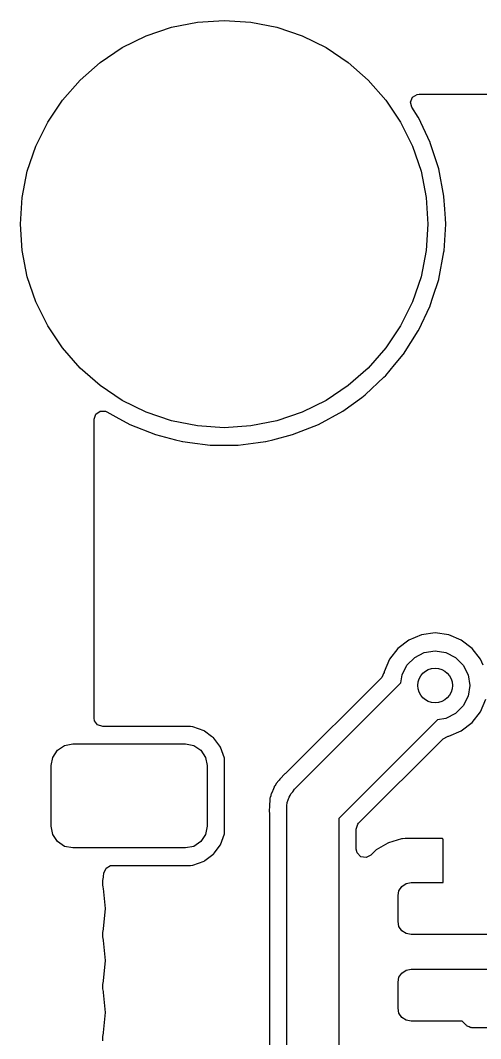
# Model space of a CAD drawing. Extents: x -27 to 355, y -108 to 35.
# Drawn here: x 228.82 to 234.13, y 23.52 to 35.27 of the extents above; entities that cross this region are included whole.
import ezdxf

# ---------------------------------------------------------------- set-up
doc = ezdxf.new("R2010")
doc.units = 0
doc.layers.add('BLACK', color=7, linetype='CONTINUOUS')

msp = doc.modelspace()

# ---------------------------------------------------------------- linework, layer by layer
at = {"layer": 'BLACK', "linetype": 'CONTINUOUS'}
for p, q in [((230.56, 35.1949), (230.861, 35.2549)), ((230.861, 35.2549), (231.168, 35.275)), ((231.168, 35.275), (231.475, 35.2549)), ((231.475, 35.2549), (231.776, 35.1949)), ((230.268, 35.0961), (230.56, 35.1949)), ((231.776, 35.1949), (232.067, 35.0961)), ((229.993, 34.9602), (230.268, 35.0961)), ((232.067, 35.0961), (232.343, 34.9602)), ((229.737, 34.7894), (229.993, 34.9602)), ((232.343, 34.9602), (232.598, 34.7894)), ((229.506, 34.5867), (229.737, 34.7894)), ((232.598, 34.7894), (232.83, 34.5867)), ((229.303, 34.3556), (229.506, 34.5867)), ((232.83, 34.5867), (233.032, 34.3556)), ((229.133, 34.1), (229.303, 34.3556)), ((233.032, 34.3556), (233.203, 34.1)), ((233.318, 34.3317), (233.341, 34.3886)), ((233.333, 34.2725), (233.318, 34.3317)), ((233.341, 34.3886), (233.392, 34.4214)), ((233.392, 34.4214), (233.417, 34.4245)), ((233.417, 34.4245), (235.23, 34.4245)), ((233.407, 34.1561), (233.333, 34.2725)), ((228.997, 33.8243), (229.133, 34.1)), ((233.203, 34.1), (233.339, 33.8243)), ((233.409, 34.1533), (233.407, 34.1561)), ((233.517, 33.9234), (233.409, 34.1533)), ((233.409, 34.1533), (233.409, 34.1533)), ((233.544, 33.8658), (233.517, 33.9234)), ((233.545, 33.8628), (233.544, 33.8658)), ((233.642, 33.5635), (233.545, 33.8628)), ((228.898, 33.5332), (228.997, 33.8243)), ((233.339, 33.8243), (233.438, 33.5332)), ((228.838, 33.2317), (228.898, 33.5332)), ((233.438, 33.5332), (233.498, 33.2317)), ((233.643, 33.5605), (233.642, 33.5635)), ((233.642, 33.5635), (233.642, 33.5635)), ((233.703, 33.2453), (233.643, 33.5605)), ((228.818, 32.925), (228.838, 33.2317)), ((233.498, 33.2317), (233.518, 32.925)), ((233.703, 33.2422), (233.703, 33.2453)), ((233.713, 33.0946), (233.703, 33.2422)), ((233.703, 33.2422), (233.703, 33.2422)), ((233.719, 32.9877), (233.713, 33.0946)), ((228.838, 32.6183), (228.818, 32.925)), ((233.518, 32.925), (233.498, 32.6183)), ((233.704, 32.617), (233.723, 32.9219)), ((233.723, 32.925), (233.719, 32.9877)), ((233.723, 32.9219), (233.723, 32.925)), ((228.898, 32.3168), (228.838, 32.6183)), ((233.498, 32.6183), (233.438, 32.3168)), ((233.643, 32.2895), (233.703, 32.6047)), ((233.703, 32.6047), (233.704, 32.617)), ((228.997, 32.0257), (228.898, 32.3168)), ((233.438, 32.3168), (233.339, 32.0257)), ((233.575, 32.0806), (233.642, 32.2865)), ((233.642, 32.2865), (233.643, 32.2895)), ((233.642, 32.2865), (233.642, 32.2865)), ((233.544, 31.9842), (233.575, 32.0806)), ((229.133, 31.75), (228.997, 32.0257)), ((233.339, 32.0257), (233.203, 31.75)), ((233.409, 31.6967), (233.543, 31.9814)), ((233.543, 31.9814), (233.544, 31.9842)), ((229.303, 31.4944), (229.133, 31.75)), ((233.203, 31.75), (233.032, 31.4944)), ((233.235, 31.4229), (233.407, 31.6939)), ((233.407, 31.6939), (233.409, 31.6967)), ((233.409, 31.6967), (233.409, 31.6967)), ((229.506, 31.2633), (229.303, 31.4944)), ((233.032, 31.4944), (232.83, 31.2633)), ((233.133, 31.299), (233.233, 31.4205)), ((233.233, 31.4205), (233.235, 31.4229)), ((233.233, 31.4205), (233.233, 31.4205)), ((229.737, 31.0606), (229.506, 31.2633)), ((232.83, 31.2633), (232.598, 31.0606)), ((233.031, 31.1756), (233.133, 31.299)), ((232.797, 30.9559), (233.011, 31.1568)), ((233.011, 31.1568), (233.028, 31.1735)), ((233.028, 31.1735), (233.031, 31.1756)), ((233.028, 31.1735), (233.028, 31.1735)), ((229.993, 30.8898), (229.737, 31.0606)), ((232.598, 31.0606), (232.343, 30.8898)), ((232.537, 30.7673), (232.754, 30.9245)), ((232.754, 30.9245), (232.794, 30.9541)), ((232.794, 30.9541), (232.797, 30.9559)), ((232.794, 30.9541), (232.794, 30.9541)), ((230.268, 30.7539), (229.993, 30.8898)), ((232.343, 30.8898), (232.067, 30.7539)), ((229.668, 30.6714), (229.687, 30.7296)), ((229.668, 27.2245), (229.668, 30.6714)), ((229.687, 30.7296), (229.737, 30.7656)), ((229.737, 30.7656), (229.798, 30.7656)), ((229.798, 30.7656), (229.815, 30.7582)), ((229.815, 30.7582), (229.918, 30.7013)), ((229.918, 30.7013), (230.08, 30.6127)), ((230.56, 30.6551), (230.268, 30.7539)), ((232.067, 30.7539), (231.776, 30.6551)), ((232.256, 30.6127), (232.537, 30.7673)), ((230.08, 30.6127), (230.378, 30.4945)), ((230.861, 30.5951), (230.56, 30.6551)), ((231.168, 30.575), (230.861, 30.5951)), ((231.475, 30.5951), (231.168, 30.575)), ((231.776, 30.6551), (231.475, 30.5951)), ((231.958, 30.4945), (232.256, 30.6127)), ((230.378, 30.4945), (230.605, 30.4363)), ((230.605, 30.4363), (230.671, 30.4194)), ((231.665, 30.4194), (231.731, 30.4363)), ((231.731, 30.4363), (231.958, 30.4945)), ((230.671, 30.4194), (230.689, 30.4147)), ((230.689, 30.4147), (230.692, 30.4143)), ((230.692, 30.4143), (230.692, 30.4143)), ((230.692, 30.4143), (230.774, 30.404)), ((230.774, 30.404), (231.007, 30.3745)), ((231.007, 30.3745), (231.328, 30.3745)), ((231.328, 30.3745), (231.562, 30.404)), ((231.562, 30.404), (231.644, 30.4143)), ((231.644, 30.4143), (231.647, 30.4147)), ((231.644, 30.4143), (231.644, 30.4143)), ((231.647, 30.4147), (231.665, 30.4194)), ((233.6, 28.2057), (233.443, 28.185)), ((233.757, 28.185), (233.6, 28.2057)), ((233.297, 28.1245), (233.172, 28.0283)), ((233.443, 28.185), (233.297, 28.1245)), ((233.903, 28.1245), (233.757, 28.185)), ((234.028, 28.0283), (233.903, 28.1245)), ((233.172, 28.0283), (233.075, 27.9028)), ((233.365, 27.9236), (233.476, 27.9804)), ((233.476, 27.9804), (233.6, 28)), ((233.6, 28), (233.724, 27.9804)), ((233.724, 27.9804), (233.835, 27.9236)), ((234.125, 27.9028), (234.028, 28.0283)), ((233.075, 27.9028), (233.015, 27.7568)), ((233.276, 27.8351), (233.365, 27.9236)), ((233.835, 27.9236), (233.924, 27.8351)), ((234.153, 27.8338), (234.125, 27.9028)), ((233.011, 27.7444), (232.986, 27.6939)), ((233.012, 27.7441), (233.011, 27.7444)), ((233.014, 27.7503), (233.012, 27.7441)), ((233.015, 27.7568), (233.014, 27.7503)), ((233.22, 27.7236), (233.276, 27.8351)), ((233.924, 27.8351), (233.98, 27.7236)), ((232.986, 27.6939), (231.884, 26.5914)), ((231.978, 26.4021), (233.205, 27.6288)), ((233.205, 27.6288), (233.22, 27.7236)), ((233.98, 27.7236), (234, 27.6)), ((234, 27.6), (233.98, 27.4764)), ((233.98, 27.4764), (233.924, 27.3649)), ((234.125, 27.2972), (234.185, 27.4432)), ((233.835, 27.2764), (233.724, 27.2196)), ((233.924, 27.3649), (233.835, 27.2764)), ((234.028, 27.1717), (234.125, 27.2972)), ((229.673, 27.1939), (229.668, 27.2245)), ((229.709, 27.1444), (229.673, 27.1939)), ((229.767, 27.1255), (229.709, 27.1444)), ((233.629, 27.2046), (232.49, 26.0657)), ((233.724, 27.2196), (233.629, 27.2046)), ((233.903, 27.0755), (234.028, 27.1717)), ((230.777, 27.1255), (229.767, 27.1255)), ((230.779, 27.1253), (230.777, 27.1255)), ((230.802, 27.1231), (230.779, 27.1253)), ((230.779, 27.1253), (230.779, 27.1253)), ((230.808, 27.1225), (230.802, 27.1231)), ((230.802, 27.1231), (230.802, 27.1231)), ((230.936, 27.0776), (230.808, 27.1225)), ((230.942, 27.0732), (230.936, 27.0776)), ((231.023, 27.0133), (230.942, 27.0732)), ((230.942, 27.0732), (230.942, 27.0732)), ((233.757, 27.015), (233.903, 27.0755)), ((229.327, 26.906), (229.423, 26.925)), ((229.423, 26.925), (230.723, 26.925)), ((230.723, 26.925), (230.818, 26.906)), ((231.045, 26.9971), (231.023, 27.0133)), ((231.049, 26.9912), (231.045, 26.9971)), ((231.118, 26.8985), (231.049, 26.9912)), ((232.719, 26.0117), (233.694, 26.986)), ((233.694, 26.986), (233.744, 27.011)), ((233.744, 27.0124), (233.75, 27.0141)), ((233.744, 27.011), (233.744, 27.0124)), ((233.75, 27.0141), (233.757, 27.015)), ((229.192, 26.7707), (229.246, 26.8518)), ((229.246, 26.8518), (229.327, 26.906)), ((230.818, 26.906), (230.9, 26.8518)), ((230.9, 26.8518), (230.954, 26.7707)), ((231.125, 26.8882), (231.118, 26.8985)), ((231.17, 26.7604), (231.125, 26.8882)), ((229.173, 26.675), (229.192, 26.7707)), ((229.173, 25.975), (229.173, 26.675)), ((230.954, 26.7707), (230.973, 26.675)), ((230.973, 26.675), (230.973, 25.975)), ((231.173, 26.7288), (231.17, 26.7604)), ((231.173, 25.9212), (231.173, 26.7288)), ((231.858, 26.5698), (231.827, 26.5348)), ((231.862, 26.5751), (231.858, 26.5698)), ((231.858, 26.5698), (231.858, 26.5698)), ((231.868, 26.5788), (231.862, 26.5751)), ((231.874, 26.5834), (231.868, 26.5788)), ((231.884, 26.5914), (231.874, 26.5834)), ((231.874, 26.5834), (231.874, 26.5834)), ((231.753, 26.441), (231.746, 26.4328)), ((231.763, 26.4583), (231.753, 26.441)), ((231.767, 26.4676), (231.763, 26.4583)), ((231.799, 26.5033), (231.767, 26.4676)), ((231.804, 26.5094), (231.799, 26.5033)), ((231.811, 26.5185), (231.804, 26.5094)), ((231.823, 26.5303), (231.811, 26.5185)), ((231.827, 26.5348), (231.823, 26.5303)), ((231.705, 26.3277), (231.7, 26.3082)), ((231.706, 26.3378), (231.705, 26.3309)), ((231.705, 26.3309), (231.705, 26.3309)), ((231.705, 26.3309), (231.705, 26.3277)), ((231.709, 26.3442), (231.706, 26.3378)), ((231.727, 26.3809), (231.709, 26.3442)), ((231.709, 26.3442), (231.709, 26.3442)), ((231.73, 26.3883), (231.727, 26.3809)), ((231.744, 26.4262), (231.73, 26.3883)), ((231.746, 26.4328), (231.744, 26.4262)), ((231.916, 26.3115), (231.928, 26.3298)), ((231.928, 26.3298), (231.936, 26.3503)), ((231.936, 26.3503), (231.959, 26.3747)), ((231.959, 26.3747), (231.978, 26.4021)), ((231.689, 26.2033), (231.686, 26.1556)), ((231.69, 26.2328), (231.689, 26.229)), ((231.689, 26.229), (231.689, 26.2128)), ((231.689, 26.2128), (231.689, 26.2055)), ((231.689, 26.2055), (231.689, 26.2033)), ((231.692, 26.2432), (231.69, 26.2328)), ((231.69, 26.2328), (231.69, 26.2328)), ((231.693, 26.2511), (231.692, 26.2432)), ((231.696, 26.2986), (231.693, 26.2523)), ((231.693, 26.2523), (231.693, 26.2511)), ((231.7, 26.3082), (231.696, 26.2986)), ((231.89, 26.2047), (231.892, 26.2124)), ((231.891, 26.2001), (231.89, 26.2047)), ((231.892, 26.2124), (231.896, 26.2483)), ((231.896, 26.2483), (231.908, 26.2792)), ((231.908, 26.2792), (231.916, 26.3115)), ((231.686, 26.1556), (231.687, 26.1487)), ((231.687, 26.1487), (231.687, 26.1487)), ((231.687, 26.1487), (231.687, 26.1472)), ((231.687, 26.1472), (231.689, 26.1265)), ((231.689, 26.1265), (231.689, 22.9572)), ((231.89, 26.19), (231.891, 26.2001)), ((231.89, 22.89), (231.89, 26.19)), ((229.192, 25.8793), (229.173, 25.975)), ((230.973, 25.975), (230.954, 25.8793)), ((232.49, 26.0657), (232.49, 23.0143)), ((232.69, 25.9417), (232.709, 25.9999)), ((232.709, 25.9999), (232.719, 26.0117)), ((229.246, 25.7982), (229.192, 25.8793)), ((230.954, 25.8793), (230.9, 25.7982)), ((231.125, 25.7618), (231.17, 25.8896)), ((231.17, 25.8896), (231.171, 25.9015)), ((231.171, 25.9015), (231.173, 25.9189)), ((231.173, 25.9189), (231.173, 25.9212)), ((231.173, 25.9189), (231.173, 25.9189)), ((232.69, 25.7123), (232.69, 25.9417)), ((229.327, 25.744), (229.246, 25.7982)), ((229.423, 25.725), (229.327, 25.744)), ((230.818, 25.744), (230.723, 25.725)), ((230.9, 25.7982), (230.818, 25.744)), ((231.056, 25.6674), (231.121, 25.7559)), ((231.121, 25.7559), (231.125, 25.7618)), ((231.121, 25.7559), (231.121, 25.7559)), ((233.054, 25.7805), (232.922, 25.7022)), ((233.065, 25.7854), (233.054, 25.7805)), ((233.214, 25.8287), (233.065, 25.7854)), ((233.224, 25.8305), (233.214, 25.8287)), ((233.254, 25.8328), (233.224, 25.8305)), ((233.258, 25.833), (233.254, 25.8328)), ((233.686, 25.833), (233.258, 25.833)), ((233.69, 25.83), (233.686, 25.833)), ((233.694, 25.8173), (233.69, 25.83)), ((233.694, 25.325), (233.694, 25.8173)), ((230.723, 25.725), (229.423, 25.725)), ((230.947, 25.5808), (231.039, 25.6485)), ((231.039, 25.6485), (231.045, 25.6528)), ((231.045, 25.6528), (231.056, 25.6674)), ((232.701, 25.6673), (232.69, 25.7123)), ((232.745, 25.6241), (232.701, 25.6673)), ((232.805, 25.6145), (232.745, 25.6241)), ((232.86, 25.6423), (232.805, 25.6145)), ((232.912, 25.6947), (232.86, 25.6423)), ((232.922, 25.7022), (232.912, 25.6947)), ((229.806, 25.4904), (229.858, 25.522)), ((229.858, 25.522), (229.88, 25.5245)), ((229.88, 25.5245), (230.777, 25.5245)), ((230.777, 25.5245), (230.779, 25.5247)), ((230.779, 25.5247), (230.802, 25.5269)), ((230.779, 25.5247), (230.779, 25.5247)), ((230.802, 25.5269), (230.808, 25.5275)), ((230.802, 25.5269), (230.802, 25.5269)), ((230.808, 25.5275), (230.936, 25.5724)), ((230.936, 25.5724), (230.947, 25.5808)), ((229.767, 25.3506), (229.777, 25.3898)), ((229.777, 25.3898), (229.778, 25.394)), ((229.777, 25.3898), (229.777, 25.3898)), ((229.778, 25.394), (229.782, 25.4341)), ((229.782, 25.4341), (229.806, 25.4904)), ((229.767, 25.2994), (229.767, 25.3506)), ((229.774, 25.2721), (229.767, 25.2994)), ((229.778, 25.256), (229.774, 25.2721)), ((233.184, 25.2324), (233.217, 25.2811)), ((233.217, 25.2811), (233.265, 25.3136)), ((233.265, 25.3136), (233.323, 25.325)), ((233.323, 25.325), (233.694, 25.325)), ((229.798, 25.025), (229.778, 25.256)), ((233.173, 25.175), (233.184, 25.2324)), ((233.173, 24.875), (233.173, 25.175)), ((229.778, 24.7939), (229.798, 25.025)), ((229.777, 24.7898), (229.778, 24.7939)), ((233.184, 24.8176), (233.173, 24.875)), ((233.217, 24.7689), (233.184, 24.8176)), ((229.767, 24.7506), (229.777, 24.7898)), ((229.767, 24.6994), (229.767, 24.7506)), ((229.777, 24.6602), (229.767, 24.6994)), ((233.265, 24.7364), (233.217, 24.7689)), ((233.323, 24.725), (233.265, 24.7364)), ((234.573, 24.725), (233.323, 24.725)), ((229.778, 24.6561), (229.777, 24.6602)), ((229.798, 24.425), (229.778, 24.6561)), ((229.778, 24.1939), (229.798, 24.425)), ((233.265, 24.3136), (233.323, 24.325)), ((233.323, 24.325), (234.573, 24.325)), ((233.173, 24.175), (233.184, 24.2324)), ((233.184, 24.2324), (233.217, 24.2811)), ((233.217, 24.2811), (233.265, 24.3136)), ((229.767, 24.1506), (229.777, 24.1898)), ((229.767, 24.0994), (229.767, 24.1506)), ((229.775, 24.0675), (229.767, 24.0994)), ((229.777, 24.1898), (229.778, 24.1939)), ((233.173, 23.875), (233.173, 24.175)), ((229.778, 24.056), (229.775, 24.0675)), ((229.798, 23.825), (229.778, 24.056)), ((233.184, 23.8176), (233.173, 23.875)), ((229.778, 23.5939), (229.798, 23.825)), ((233.217, 23.7689), (233.184, 23.8176)), ((233.265, 23.7364), (233.217, 23.7689)), ((233.323, 23.725), (233.265, 23.7364)), ((233.912, 23.725), (233.323, 23.725)), ((233.958, 23.6793), (233.912, 23.725)), ((233.965, 23.6756), (233.958, 23.6793)), ((233.97, 23.6691), (233.965, 23.6756)), ((233.992, 23.6619), (233.97, 23.6691)), ((234.013, 23.6512), (233.992, 23.6619)), ((234.021, 23.6525), (234.013, 23.6512)), ((234.028, 23.65), (234.021, 23.6525)), ((246.549, 23.65), (234.028, 23.65)), ((229.767, 23.5506), (229.777, 23.5898)), ((229.767, 23.4994), (229.767, 23.5506)), ((229.777, 23.5898), (229.778, 23.5939))]:
    msp.add_line(p, q, dxfattribs=at)
at = {"layer": 'BLACK'}
msp.add_circle((233.6, 27.6), 0.2, dxfattribs=at)

doc.saveas('drawing.dxf')
